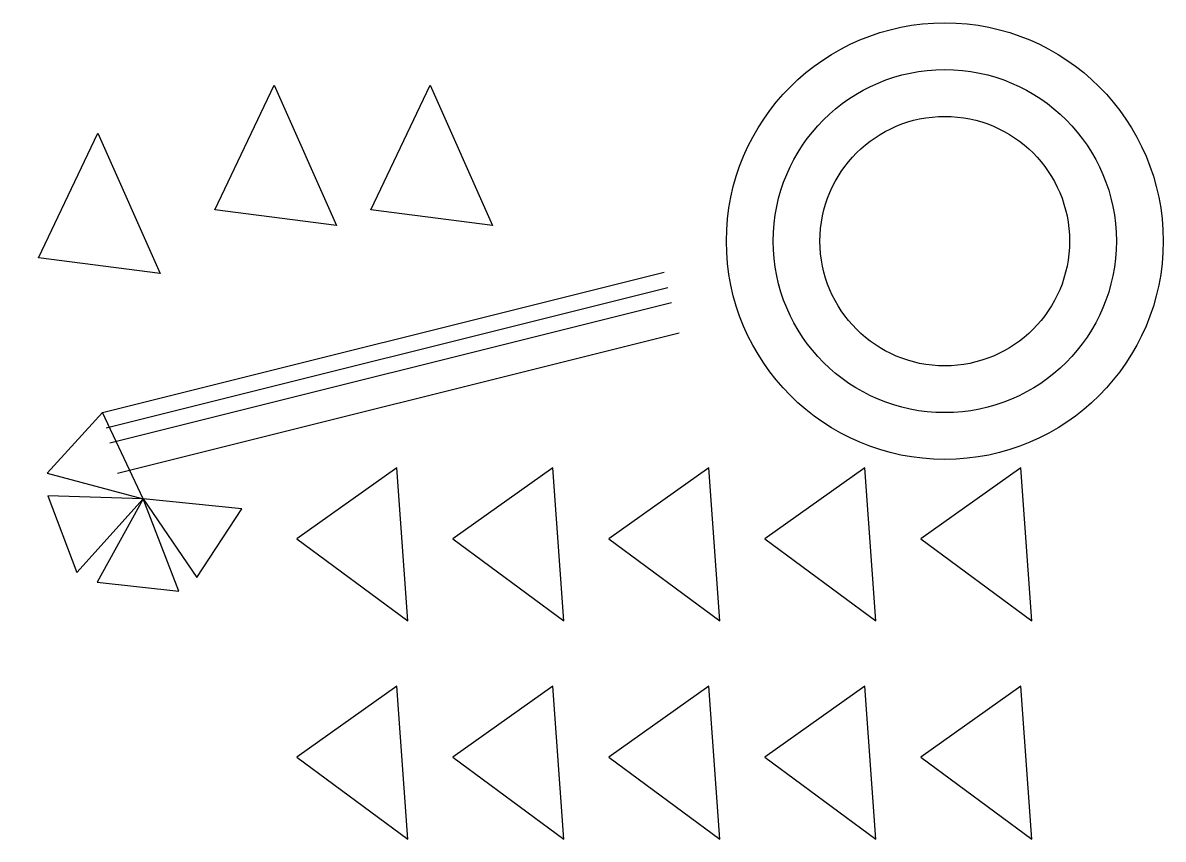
# Model space of a CAD drawing. Header units: inches. Extents: x 34 to 400, y 38 to 300.
import ezdxf

# ---------------------------------------------------------------- set-up
doc = ezdxf.new("R2010")
doc.units = ezdxf.units.IN
doc.header["$MEASUREMENT"] = 0

# ---------------------------------------------------------------- blocks, each defined once
blk = doc.blocks.new('*U1')
for p, q in [((14.26, 24.56), (-17.79, 1.79)), ((17.79, -24.56), (14.26, 24.56)), ((-17.79, 1.79), (17.79, -24.56))]:
    blk.add_line(p, q)
blk = doc.blocks.new('*U2')
at = {"color": 0, "linetype": 'ByBlock', "lineweight": -2, "transparency": 16777216}
for p in [(0, 0), (50, 0), (100, 0), (150, 0), (200, 0), (0, -70), (50, -70), (100, -70), (150, -70), (200, -70)]:
    blk.add_blockref('*U1', p, dxfattribs=at)
blk = doc.blocks.new('*U5')
for p, q in [((2.32, 13.81), (-15.36, -5.63)), ((15.36, -13.81), (2.32, 13.81)), ((-15.36, -5.63), (15.36, -13.81))]:
    blk.add_line(p, q)
blk = doc.blocks.new('*U6')
at = {"color": 0, "linetype": 'ByBlock', "lineweight": -2, "transparency": 16777216}
blk.add_blockref('*U5', (57.68, 161.19), dxfattribs=at)
for p, rotation in [((53.76, 139.96), 62.99999999999998), ((90.38, 136.15), 188.9999999999999), ((70.9, 126.84), 126)]:
    blk.add_blockref('*U5', p, dxfattribs=dict(at, rotation=rotation))

msp = doc.modelspace()

# ---------------------------------------------------------------- linework, layer by layer
for p, q in [((96, 240), (115, 280)), ((96, 240), (115, 280)), ((115, 280), (135, 235)), ((146, 240), (165, 280)), ((146, 240), (165, 280)), ((165, 280), (185, 235)), ((39.51, 224.6), (58.51, 264.6)), ((39.51, 224.6), (58.51, 264.6)), ((58.51, 264.6), (78.51, 219.6)), ((135, 235), (96, 240)), ((185, 235), (146, 240)), ((78.51, 219.6), (39.51, 224.6)), ((60, 175), (240, 220)), ((61.21, 170.15), (241.21, 215.15)), ((61.21, 170.15), (241.21, 215.15)), ((62.43, 165.3), (242.43, 210.3)), ((64.85, 155.6), (244.85, 200.6))]:
    msp.add_line(p, q)
for radius in [70, 55, 40]:
    msp.add_circle((330, 230), radius)

# ---------------------------------------------------------------- block references
for name, p in [('*U6', (0, 0)), ('*U2', (140.15, 132.79))]:
    msp.add_blockref(name, p)

doc.saveas('drawing.dxf')
